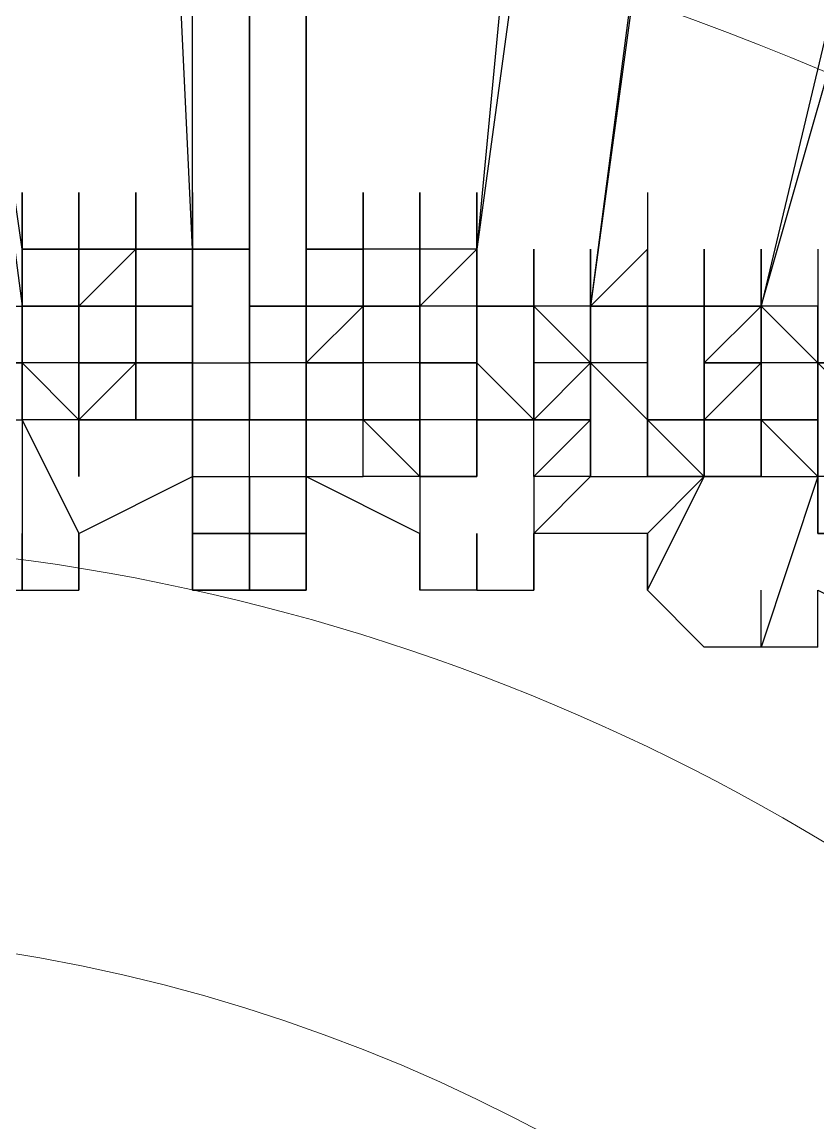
# Model space of a CAD drawing. Header units: inches. Extents: x 3324238 to 135265466, y -1036581 to 20094598.
# Drawn here: x 3353771.581 to 3353772.709, y -519267.01 to -519265.449 of the extents above; entities that cross this region are included whole.
import ezdxf

# ---------------------------------------------------------------- set-up
doc = ezdxf.new("R2010")
doc.units = ezdxf.units.IN
doc.header["$MEASUREMENT"] = 0
doc.layers.add('PDF_Geometry', color=7, linetype='Continuous')

msp = doc.modelspace()

# ---------------------------------------------------------------- linework, layer by layer
at = {"layer": 'PDF_Geometry', "lineweight": 25}
for points in [[(3353771.5003, -519263.8378), (3353771.4197, -519263.8378), (3353771.4197, -519263.7572), (3353771.4197, -519263.8378), (3353771.4197, -519263.7572), (3353771.4197, -519263.8378), (3353771.4197, -519263.7572), (3353771.4197, -519263.6766), (3353771.4197, -519263.7572), (3353771.4197, -519263.8378), (3353771.3391, -519263.8378), (3353771.3391, -519263.7572), (3353771.3391, -519263.8378), (3353771.3391, -519263.9183), (3353771.3391, -519263.9989), (3353771.3391, -519263.9183), (3353771.3391, -519263.9989), (3353771.5808, -519265.852), (3353771.5808, -519265.7715), (3353771.6614, -519265.7715), (3353771.6614, -519265.6909)], [(3353772.3865, -519264.0795), (3353772.2254, -519265.7715), (3353772.2254, -519265.852), (3353772.2254, -519265.7715), (3353772.2254, -519265.852), (3353772.2254, -519265.9326), (3353772.2254, -519265.852), (3353772.2254, -519265.9326), (3353772.1448, -519265.9326), (3353772.2254, -519265.9326), (3353772.1448, -519265.9326), (3353772.1448, -519265.852), (3353772.1448, -519265.9326), (3353772.1448, -519265.852), (3353772.0642, -519265.852), (3353772.1448, -519265.852), (3353772.1448, -519265.7715), (3353772.1448, -519265.852), (3353772.1448, -519265.7715), (3353772.1448, -519265.852), (3353772.1448, -519265.7715), (3353772.1448, -519265.6909), (3353772.1448, -519265.7715), (3353772.1448, -519265.6909), (3353772.1448, -519265.7715), (3353772.1448, -519265.852), (3353772.1448, -519265.7715), (3353772.1448, -519265.852), (3353772.1448, -519265.7715), (3353772.1448, -519265.852), (3353772.0642, -519265.852), (3353772.0642, -519265.7715), (3353772.0642, -519265.852), (3353772.0642, -519265.7715), (3353772.0642, -519265.852), (3353772.0642, -519265.7715), (3353772.0642, -519265.852), (3353772.0642, -519265.9326), (3353772.0642, -519266.0132), (3353772.0642, -519265.9326), (3353772.0642, -519265.852), (3353772.0642, -519265.7715), (3353772.0642, -519265.852), (3353772.0642, -519265.9326), (3353772.0642, -519266.0132), (3353772.0642, -519265.9326), (3353772.0642, -519266.0132), (3353772.0642, -519265.9326), (3353772.0642, -519266.0132), (3353772.0642, -519265.9326), (3353772.0642, -519266.0132), (3353772.0642, -519265.9326), (3353772.0642, -519265.852), (3353772.0642, -519265.7715), (3353772.0642, -519265.852), (3353772.0642, -519265.7715), (3353772.0642, -519265.852), (3353772.0642, -519265.9326), (3353772.0642, -519266.0132), (3353772.0642, -519265.9326), (3353772.0642, -519266.0132), (3353772.0642, -519265.9326), (3353772.0642, -519265.852), (3353772.0642, -519265.9326), (3353772.0642, -519265.852), (3353772.0642, -519265.7715), (3353772.0642, -519265.852), (3353772.0642, -519265.7715), (3353771.9837, -519265.7715), (3353772.0642, -519265.7715), (3353771.9837, -519265.7715), (3353771.9837, -519265.852), (3353771.9837, -519265.9326), (3353771.9837, -519266.0132), (3353772.0642, -519266.0132), (3353772.0642, -519265.9326), (3353772.0642, -519266.0132), (3353771.9837, -519266.0132), (3353771.9837, -519265.9326), (3353771.9837, -519266.0132), (3353771.9837, -519265.9326), (3353771.9837, -519266.0132), (3353771.9031, -519266.0132), (3353771.9031, -519265.9326), (3353771.9031, -519266.0132), (3353771.8225, -519266.0132), (3353771.8225, -519265.9326), (3353771.8225, -519265.852), (3353771.8225, -519265.7715), (3353771.8225, -519265.852), (3353771.8225, -519265.9326), (3353771.8225, -519265.852), (3353771.8225, -519265.7715), (3353771.8225, -519265.852), (3353771.8225, -519265.9326), (3353771.8225, -519266.0132), (3353771.742, -519266.0132), (3353771.742, -519265.9326), (3353771.6614, -519265.9326), (3353771.6614, -519266.0132), (3353771.742, -519265.9326), (3353771.742, -519266.0132), (3353771.742, -519265.9326), (3353771.742, -519266.0132), (3353771.742, -519265.9326), (3353771.742, -519265.852), (3353771.742, -519265.9326), (3353771.742, -519265.852), (3353771.742, -519265.9326), (3353771.742, -519265.852), (3353771.742, -519265.9326), (3353771.742, -519265.852), (3353771.742, -519265.9326), (3353771.742, -519265.852), (3353771.742, -519265.7715), (3353771.742, -519265.852), (3353771.742, -519265.7715), (3353771.8225, -519265.7715), (3353771.9031, -519265.7715), (3353771.9031, -519265.852), (3353771.9031, -519265.9326), (3353771.9031, -519265.852), (3353771.9031, -519265.7715), (3353771.8225, -519265.7715), (3353771.8225, -519265.852), (3353771.8225, -519265.9326), (3353771.8225, -519265.852), (3353771.8225, -519265.7715), (3353771.8225, -519265.852), (3353771.8225, -519265.9326), (3353771.8225, -519265.852), (3353771.8225, -519265.9326), (3353771.9031, -519265.9326), (3353771.9031, -519265.852), (3353771.9837, -519265.852), (3353771.9837, -519265.9326), (3353771.9837, -519266.0132), (3353771.9837, -519265.9326), (3353771.9837, -519266.0132), (3353771.9837, -519265.9326), (3353771.9031, -519265.9326), (3353771.9031, -519265.852), (3353771.9031, -519265.9326), (3353771.9031, -519266.0132), (3353771.9031, -519265.9326), (3353771.9031, -519265.852), (3353771.9031, -519265.7715), (3353771.9031, -519265.852), (3353771.9031, -519265.7715), (3353771.9031, -519265.852), (3353771.9031, -519265.7715), (3353771.9031, -519265.852), (3353771.9837, -519265.852), (3353772.0642, -519265.852), (3353771.9837, -519265.9326), (3353771.9837, -519266.0132), (3353771.9837, -519265.9326), (3353771.9837, -519266.0132), (3353771.9837, -519265.9326), (3353771.9837, -519265.852), (3353771.9837, -519265.7715), (3353771.9837, -519265.852), (3353771.9837, -519265.7715), (3353771.9837, -519265.852), (3353772.0642, -519265.852), (3353772.0642, -519265.9326), (3353772.0642, -519265.852), (3353772.0642, -519265.9326), (3353772.0642, -519266.0132), (3353772.0642, -519265.9326), (3353772.0642, -519266.0132), (3353772.1448, -519266.0132), (3353772.1448, -519265.9326), (3353772.2254, -519265.9326), (3353772.2254, -519265.852), (3353772.2254, -519265.9326), (3353772.2254, -519265.852), (3353772.2254, -519265.9326), (3353772.1448, -519265.9326), (3353772.1448, -519265.852), (3353772.1448, -519265.7715), (3353772.0642, -519265.7715), (3353772.0642, -519265.852), (3353771.9837, -519265.852), (3353771.9837, -519265.7715), (3353771.9837, -519265.852), (3353771.9837, -519265.7715), (3353771.9837, -519265.6909), (3353771.9837, -519265.7715), (3353771.9837, -519265.852), (3353771.9031, -519265.852), (3353771.9837, -519265.852), (3353771.9837, -519265.7715), (3353771.9837, -519263.9989)], [(3353771.8225, -519265.7715), (3353771.8225, -519263.9989)], [(3353771.8225, -519265.7715), (3353771.8225, -519263.9989)], [(3353771.8225, -519265.7715), (3353771.8225, -519263.9989)], [(3353771.8225, -519265.7715), (3353771.8225, -519264.0795), (3353771.8225, -519263.9989)], [(3353771.9031, -519263.9989), (3353771.9031, -519265.852), (3353771.9031, -519265.9326), (3353771.9031, -519266.0132), (3353771.9031, -519265.9326), (3353771.9031, -519266.0132), (3353771.9837, -519266.0132), (3353771.9837, -519265.9326), (3353771.9837, -519265.852), (3353771.9837, -519265.7715), (3353771.9837, -519265.852), (3353771.9031, -519265.852), (3353771.9031, -519265.9326), (3353771.9031, -519265.8521), (3353771.9031, -519265.7715)], [(3353771.9031, -519265.852), (3353771.9031, -519265.7715), (3353771.9031, -519263.9989)], [(3353771.9031, -519265.6909), (3353771.9031, -519265.7715), (3353771.9031, -519263.9989)], [(3353772.4671, -519263.9989), (3353772.2254, -519265.7715), (3353772.2254, -519265.852), (3353772.2254, -519265.9326), (3353772.2254, -519266.0132), (3353772.1448, -519266.0132), (3353772.0642, -519266.0132), (3353772.0642, -519265.9326), (3353772.0642, -519266.0132), (3353772.0642, -519265.9326), (3353771.9837, -519265.9326), (3353771.9837, -519266.0132), (3353771.9837, -519266.0938), (3353771.9837, -519266.0132), (3353771.9837, -519265.9326), (3353771.9837, -519265.852), (3353771.9837, -519265.7715), (3353771.9837, -519265.852), (3353771.9837, -519265.9326), (3353771.9837, -519265.852), (3353771.9837, -519265.9326)], [(3353771.9837, -519265.6909), (3353771.9837, -519265.7715), (3353771.9837, -519263.9989)], [(3353772.6282, -519263.9989), (3353772.3865, -519265.852), (3353772.3865, -519265.9326), (3353772.3865, -519265.852), (3353772.3865, -519265.7715), (3353772.3865, -519265.852), (3353772.3865, -519265.7715), (3353772.3865, -519265.852), (3353772.3865, -519265.9326), (3353772.3865, -519265.852), (3353772.3865, -519265.7715), (3353772.3865, -519265.852), (3353772.3865, -519265.9326), (3353772.3865, -519266.0132), (3353772.3865, -519265.9326)], [(3353771.5808, -519265.7715), (3353771.5808, -519265.852), (3353771.5808, -519265.7715), (3353771.5808, -519265.852), (3353771.5808, -519265.7715), (3353771.5808, -519265.852), (3353771.5808, -519265.7715), (3353771.5808, -519265.852), (3353771.5808, -519265.7715), (3353771.3391, -519264.0795)], [(3353771.742, -519265.852), (3353771.8225, -519265.852), (3353771.8225, -519265.7715), (3353771.742, -519264.0795)], [(3353772.6282, -519264.0795), (3353772.3865, -519265.852), (3353772.3865, -519265.7715), (3353772.3865, -519265.852), (3353772.4671, -519265.852), (3353772.4671, -519265.7715), (3353772.4671, -519265.852), (3353772.4671, -519265.9326), (3353772.3865, -519265.9326), (3353772.3865, -519266.0132), (3353772.306, -519266.0132), (3353772.306, -519265.9326), (3353772.306, -519265.852), (3353772.306, -519265.9326), (3353772.306, -519266.0132), (3353772.3865, -519266.0132), (3353772.3865, -519266.0938), (3353772.4671, -519266.0938), (3353772.4671, -519266.0132), (3353772.5477, -519266.0938), (3353772.4671, -519266.0938), (3353772.5477, -519266.0938), (3353772.5477, -519266.0132), (3353772.5477, -519266.0938), (3353772.4671, -519266.0938), (3353772.5477, -519266.0938), (3353772.5477, -519266.0132), (3353772.6282, -519265.9326), (3353772.6282, -519266.0132), (3353772.6282, -519266.0938), (3353772.7088, -519266.0938), (3353772.7088, -519266.0132), (3353772.7088, -519266.0938), (3353772.7088, -519266.0132), (3353772.7088, -519266.0938)], [(3353773.0311, -519264.16), (3353772.6282, -519265.852), (3353772.5477, -519265.852), (3353772.5477, -519265.9326), (3353772.5477, -519265.852), (3353772.5477, -519265.9326), (3353772.5477, -519265.852), (3353772.5477, -519265.9326), (3353772.5477, -519266.0132), (3353772.5477, -519265.9326), (3353772.5477, -519266.0132), (3353772.5477, -519265.9326), (3353772.5477, -519266.0132), (3353772.5477, -519266.0938), (3353772.5477, -519266.0132), (3353772.5477, -519266.0938), (3353772.4671, -519266.0938), (3353772.4671, -519266.0132), (3353772.4671, -519266.0938), (3353772.4671, -519266.0132), (3353772.4671, -519265.9326), (3353772.4671, -519266.0132), (3353772.4671, -519265.9326), (3353772.4671, -519266.0132), (3353772.4671, -519265.9326), (3353772.4671, -519265.852), (3353772.4671, -519265.9326), (3353772.4671, -519265.852), (3353772.4671, -519265.9326), (3353772.3865, -519265.9326), (3353772.3865, -519265.852), (3353772.3865, -519265.7715), (3353772.3865, -519265.852), (3353772.3865, -519265.7715), (3353772.3865, -519265.852), (3353772.306, -519265.852), (3353772.306, -519265.9326), (3353772.306, -519266.0132), (3353772.2254, -519266.0132), (3353772.2254, -519266.0938), (3353772.2254, -519266.0132), (3353772.2254, -519265.9326), (3353772.2254, -519265.852), (3353772.2254, -519265.9326), (3353772.2254, -519265.852), (3353772.2254, -519265.9326), (3353772.2254, -519265.852), (3353772.306, -519265.852), (3353772.306, -519265.7715), (3353772.306, -519265.852), (3353772.306, -519265.9326), (3353772.306, -519266.0132), (3353772.3865, -519266.0132), (3353772.3865, -519265.9326), (3353772.306, -519265.852), (3353772.306, -519265.7715), (3353772.306, -519265.852), (3353772.306, -519265.7715), (3353772.306, -519265.852)], [(3353772.4671, -519265.7715), (3353772.4671, -519265.852), (3353772.4671, -519265.7715), (3353772.4671, -519265.852), (3353772.4671, -519265.7715), (3353772.4671, -519265.852), (3353772.4671, -519265.7715), (3353772.4671, -519265.852), (3353772.4671, -519265.7715), (3353772.4671, -519265.852), (3353772.4671, -519265.7715), (3353772.4671, -519265.852), (3353772.5477, -519265.852), (3353772.6282, -519265.852), (3353773.1117, -519264.16)], [(3353771.5808, -519265.7715), (3353771.5808, -519265.6909)], [(3353771.6614, -519266.0938), (3353771.6614, -519266.0132), (3353771.742, -519266.0132), (3353771.742, -519265.9326), (3353771.742, -519265.8521), (3353771.742, -519265.9326), (3353771.742, -519266.0132), (3353771.6614, -519266.0132), (3353771.6614, -519265.9326), (3353771.5808, -519265.9326), (3353771.5808, -519266.0132), (3353771.5808, -519266.2549), (3353771.6614, -519266.2549), (3353771.6614, -519266.1743), (3353771.8225, -519266.0938), (3353771.9031, -519266.0938), (3353771.9031, -519266.1743), (3353771.9031, -519266.2549), (3353771.8225, -519266.2549), (3353771.8225, -519266.1743), (3353771.8225, -519266.0938), (3353771.8225, -519266.0132), (3353771.8225, -519265.9326), (3353771.8225, -519265.852), (3353771.8225, -519265.7715), (3353771.8225, -519265.6909), (3353771.8225, -519265.7715)], [(3353771.5808, -519265.7715), (3353771.5808, -519265.6909)], [(3353771.9837, -519266.0938), (3353771.9837, -519266.0132), (3353771.9031, -519266.0132), (3353771.8225, -519266.0132), (3353771.8225, -519265.9326), (3353771.8225, -519265.852), (3353771.742, -519265.852), (3353771.6614, -519265.852), (3353771.6614, -519265.7715), (3353771.6614, -519265.852), (3353771.6614, -519265.7715), (3353771.6614, -519265.852), (3353771.6614, -519265.7715), (3353771.6614, -519265.6909), (3353771.6614, -519265.7715), (3353771.6614, -519265.852), (3353771.6614, -519265.9326), (3353771.6614, -519266.0132), (3353771.742, -519266.0132), (3353771.6614, -519266.0132), (3353771.6614, -519266.0938), (3353771.6614, -519266.0132), (3353771.6614, -519265.9326), (3353771.742, -519265.9326), (3353771.742, -519265.852), (3353771.742, -519265.9326), (3353771.742, -519266.0132), (3353771.742, -519265.9326), (3353771.742, -519265.852), (3353771.742, -519265.9326), (3353771.742, -519266.0132), (3353771.742, -519265.9326), (3353771.742, -519266.0132), (3353771.742, -519265.9326), (3353771.6614, -519265.9326), (3353771.6614, -519265.852), (3353771.6614, -519265.9326), (3353771.6614, -519265.852), (3353771.6614, -519265.7715), (3353771.6614, -519265.852), (3353771.6614, -519265.7715), (3353771.6614, -519265.852), (3353771.6614, -519265.7715), (3353771.6614, -519265.852), (3353771.6614, -519265.9326), (3353771.6614, -519265.8521)], [(3353771.6614, -519265.7715), (3353771.6614, -519265.852), (3353771.6614, -519265.7715), (3353771.6614, -519265.6909), (3353771.6614, -519265.7715)], [(3353771.6614, -519265.7715), (3353771.6614, -519265.6909)], [(3353771.742, -519265.8521), (3353771.742, -519265.9326), (3353771.742, -519265.852), (3353771.742, -519265.7715), (3353771.742, -519265.6909), (3353771.742, -519265.7715), (3353771.742, -519265.6909), (3353771.742, -519265.7715), (3353771.742, -519265.852), (3353771.742, -519265.7715), (3353771.742, -519265.852), (3353771.742, -519265.7715), (3353771.742, -519265.852), (3353771.742, -519265.7715), (3353771.742, -519265.852), (3353771.742, -519265.7715), (3353771.742, -519265.852), (3353771.742, -519265.9326), (3353771.742, -519266.0132), (3353771.6614, -519266.0132), (3353771.6614, -519265.9326), (3353771.6614, -519266.0132), (3353771.742, -519266.0132), (3353771.6614, -519266.0132), (3353771.6614, -519265.9326)], [(3353771.742, -519265.7715), (3353771.6614, -519265.852), (3353771.6614, -519265.7715), (3353771.6614, -519265.852), (3353771.6614, -519265.7715), (3353771.6614, -519265.6909)], [(3353771.8225, -519265.7715), (3353771.8225, -519265.6909)], [(3353771.8225, -519265.6909), (3353771.8225, -519265.7715), (3353771.8225, -519265.852), (3353771.8225, -519265.9326), (3353771.8225, -519265.852), (3353771.8225, -519265.7715), (3353771.8225, -519265.852), (3353771.8225, -519265.9326), (3353771.8225, -519265.852), (3353771.8225, -519265.7715), (3353771.8225, -519265.6909), (3353771.8225, -519265.7715), (3353771.8225, -519265.6909), (3353771.8225, -519265.7715), (3353771.8225, -519265.6909), (3353771.8225, -519265.7715), (3353771.9031, -519265.7715)], [(3353771.8225, -519265.9326), (3353771.8225, -519265.852), (3353771.8225, -519265.7715), (3353771.8225, -519265.6909)], [(3353771.9031, -519265.852), (3353771.9031, -519265.7715), (3353771.9031, -519265.6909)], [(3353771.9031, -519265.7715), (3353771.9031, -519265.6909)], [(3353772.2254, -519265.6909), (3353772.2254, -519265.7715), (3353772.1448, -519265.7715), (3353772.1448, -519265.852), (3353772.1448, -519265.9326), (3353772.1448, -519265.852), (3353772.1448, -519265.7715), (3353772.1448, -519265.852), (3353772.1448, -519265.9326), (3353772.1448, -519265.852), (3353772.1448, -519265.7715), (3353772.1448, -519265.852), (3353772.0642, -519265.852), (3353772.0642, -519265.7715), (3353772.0642, -519265.852), (3353772.0642, -519265.7715), (3353772.0642, -519265.852), (3353772.0642, -519265.7715), (3353772.0642, -519265.852), (3353772.0642, -519265.7715), (3353772.0642, -519265.852), (3353772.0642, -519265.7715), (3353772.0642, -519265.6909), (3353772.0642, -519265.7715), (3353772.0642, -519265.6909), (3353772.0642, -519265.7715), (3353772.0642, -519265.852), (3353772.0642, -519265.7715), (3353772.0642, -519265.852), (3353772.1448, -519265.852), (3353772.0642, -519265.852), (3353771.9837, -519265.852), (3353771.9837, -519265.9326), (3353771.9837, -519265.852), (3353771.9837, -519265.7715), (3353771.9837, -519265.6909)], [(3353772.2254, -519265.852), (3353772.2254, -519265.7715), (3353772.2254, -519265.6909), (3353772.2254, -519265.7715), (3353772.2254, -519265.6909)], [(3353772.4671, -519265.6909), (3353772.4671, -519265.7715), (3353772.4671, -519265.852), (3353772.4671, -519265.9326), (3353772.4671, -519265.8521), (3353772.4671, -519265.9326), (3353772.4671, -519266.0132), (3353772.4671, -519265.9326), (3353772.4671, -519266.0132), (3353772.4671, -519265.9326), (3353772.3865, -519265.9326), (3353772.3865, -519265.852), (3353772.3865, -519265.9326), (3353772.4671, -519266.0132), (3353772.5477, -519266.0132), (3353772.5477, -519266.0938), (3353772.5477, -519266.0132), (3353772.5477, -519265.9326), (3353772.5477, -519266.0132), (3353772.5477, -519266.0938), (3353772.5477, -519266.0132), (3353772.5477, -519265.9326), (3353772.5477, -519266.0132), (3353772.5477, -519266.0938), (3353772.4671, -519266.1743), (3353772.3865, -519266.1743), (3353772.306, -519266.1743), (3353772.306, -519266.2549), (3353772.306, -519266.1743), (3353772.3865, -519266.0938), (3353772.3865, -519266.0132), (3353772.306, -519266.0938), (3353772.306, -519266.2549), (3353772.306, -519266.1743)], [(3353771.5003, -519265.852), (3353771.5003, -519265.9326), (3353771.5003, -519266.0132), (3353771.5003, -519265.9326), (3353771.5808, -519265.9326), (3353771.5808, -519266.0132), (3353771.5808, -519265.9326), (3353771.5808, -519266.0132), (3353771.5808, -519265.9326), (3353771.5808, -519265.852), (3353771.5808, -519265.7715), (3353771.6614, -519265.7715), (3353771.5808, -519265.7715), (3353771.5808, -519265.852), (3353771.6614, -519265.852), (3353771.6614, -519265.9326)], [(3353771.5003, -519265.7715), (3353771.5003, -519265.852), (3353771.5003, -519265.7715), (3353771.5003, -519265.852), (3353771.5003, -519265.9326), (3353771.5808, -519265.9326), (3353771.5808, -519265.852), (3353771.5808, -519265.9326), (3353771.5003, -519265.9326), (3353771.5003, -519266.0132), (3353771.5808, -519266.0132), (3353771.6614, -519266.1743)], [(3353771.5808, -519265.852), (3353771.5808, -519265.7715)], [(3353771.5808, -519265.8521), (3353771.5808, -519265.7715)], [(3353771.6614, -519265.852), (3353771.6614, -519265.7715)], [(3353771.6614, -519265.852), (3353771.6614, -519265.7715)], [(3353771.6614, -519265.7715), (3353771.742, -519265.7715)], [(3353771.6614, -519265.852), (3353771.6614, -519265.7715)], [(3353771.6614, -519265.852), (3353771.6614, -519265.7715)], [(3353771.6614, -519265.852), (3353771.6614, -519265.7715)], [(3353771.6614, -519265.852), (3353771.6614, -519265.7715)], [(3353771.6614, -519265.9326), (3353771.6614, -519265.8521), (3353771.6614, -519265.7715)], [(3353771.6614, -519265.852), (3353771.6614, -519265.7715)], [(3353771.6614, -519265.852), (3353771.6614, -519265.7715)], [(3353771.6614, -519265.852), (3353771.6614, -519265.7715)], [(3353771.6614, -519265.8521), (3353771.6614, -519265.7715)], [(3353771.6614, -519265.8521), (3353771.6614, -519265.7715)], [(3353771.6614, -519265.852), (3353771.6614, -519265.7715)], [(3353771.742, -519265.852), (3353771.742, -519265.7715)], [(3353771.9031, -519265.9326), (3353771.9031, -519266.0132), (3353771.8225, -519266.0132), (3353771.8225, -519265.9326), (3353771.8225, -519265.852), (3353771.742, -519265.852), (3353771.742, -519265.7715), (3353771.742, -519265.852), (3353771.742, -519265.9326), (3353771.742, -519266.0132), (3353771.742, -519265.9326), (3353771.742, -519266.0132), (3353771.8225, -519266.0132), (3353771.8225, -519265.9326), (3353771.8225, -519265.852), (3353771.8225, -519265.9326), (3353771.8225, -519266.0132), (3353771.8225, -519266.0938), (3353771.8225, -519266.0132), (3353771.8225, -519265.9326), (3353771.8225, -519266.0132), (3353771.8225, -519265.9326)], [(3353771.742, -519265.852), (3353771.742, -519265.7715)], [(3353771.742, -519265.852), (3353771.742, -519265.7715)], [(3353771.742, -519265.7715), (3353771.8225, -519265.7715), (3353771.742, -519265.7715)], [(3353771.742, -519265.852), (3353771.742, -519265.7715)], [(3353771.8225, -519265.852), (3353771.8225, -519265.7715)], [(3353771.8225, -519265.852), (3353771.8225, -519265.7715)], [(3353771.8225, -519265.852), (3353771.8225, -519265.7715)], [(3353771.9031, -519265.8521), (3353771.9031, -519265.7715)], [(3353771.9031, -519265.852), (3353771.9031, -519265.7715)], [(3353771.9031, -519265.8521), (3353771.9031, -519265.7715)], [(3353771.9031, -519265.8521), (3353771.9031, -519265.7715)], [(3353772.1448, -519266.0938), (3353772.2254, -519266.0938), (3353772.1448, -519266.0938), (3353772.1448, -519266.0132), (3353772.1448, -519265.9326), (3353772.1448, -519266.0132), (3353772.1448, -519265.9326), (3353772.1448, -519266.0132), (3353772.1448, -519266.0938), (3353772.1448, -519266.0132), (3353772.1448, -519265.9326), (3353772.1448, -519266.0132), (3353772.1448, -519265.9326), (3353772.1448, -519265.852), (3353772.0642, -519265.852), (3353771.9837, -519265.852), (3353771.9837, -519265.9326), (3353771.9837, -519266.0132), (3353771.9837, -519265.9326), (3353772.0642, -519265.9326), (3353772.0642, -519265.852), (3353772.0642, -519265.9326), (3353772.0642, -519266.0132), (3353772.0642, -519265.9326), (3353772.0642, -519265.8521), (3353772.0642, -519265.7715)], [(3353771.9837, -519265.852), (3353771.9837, -519265.7715)], [(3353771.9837, -519266.0132), (3353771.9837, -519265.9326), (3353771.9837, -519265.8521), (3353771.9837, -519265.7715)], [(3353771.9837, -519265.9326), (3353771.9837, -519265.8521), (3353771.9837, -519265.7715)], [(3353771.9837, -519265.852), (3353771.9837, -519265.7715)], [(3353771.9837, -519265.852), (3353771.9837, -519265.7715)], [(3353771.9837, -519265.852), (3353771.9837, -519265.7715)], [(3353771.9837, -519265.852), (3353771.9837, -519265.7715)], [(3353771.9837, -519265.852), (3353771.9837, -519265.7715)], [(3353771.9837, -519265.852), (3353771.9837, -519265.7715)], [(3353772.0642, -519265.852), (3353772.0642, -519265.7715)], [(3353772.0642, -519265.852), (3353772.0642, -519265.7715)], [(3353772.0642, -519265.852), (3353772.0642, -519265.7715)], [(3353772.1448, -519265.852), (3353772.1448, -519265.7715), (3353772.0643, -519265.7715)], [(3353772.3865, -519266.0938), (3353772.3865, -519266.0132), (3353772.3865, -519265.9326), (3353772.3865, -519266.0132), (3353772.3865, -519265.9326), (3353772.3865, -519266.0132), (3353772.3865, -519265.9326), (3353772.3865, -519266.0132), (3353772.3865, -519266.0938), (3353772.306, -519266.0938), (3353772.306, -519266.0132), (3353772.306, -519265.9326), (3353772.306, -519265.852), (3353772.306, -519265.7715), (3353772.306, -519265.852), (3353772.306, -519265.9326), (3353772.306, -519266.0132), (3353772.306, -519265.9326), (3353772.306, -519266.0132), (3353772.306, -519265.9326), (3353772.306, -519265.852), (3353772.2254, -519265.852), (3353772.1448, -519265.852), (3353772.1448, -519265.7715), (3353772.1448, -519265.852), (3353772.1448, -519265.7715), (3353772.1448, -519265.852), (3353772.1448, -519265.9326), (3353772.1448, -519266.0132), (3353772.1448, -519266.0938), (3353772.1448, -519266.2549), (3353772.1448, -519266.1743), (3353772.1448, -519266.2549), (3353772.1448, -519266.1743), (3353772.1448, -519266.2549)], [(3353772.2254, -519265.7715), (3353772.1448, -519265.852)], [(3353772.1448, -519265.852), (3353772.1448, -519265.7715)], [(3353772.1448, -519265.8521), (3353772.1448, -519265.7715)], [(3353772.1448, -519265.852), (3353772.1448, -519265.7715)], [(3353772.2254, -519265.7715), (3353772.2254, -519265.8521)], [(3353772.2254, -519265.9326), (3353772.2254, -519266.0132), (3353772.306, -519266.0132), (3353772.3865, -519265.9326), (3353772.306, -519265.9326), (3353772.306, -519266.0132), (3353772.306, -519265.9326), (3353772.306, -519266.0132), (3353772.306, -519265.9326), (3353772.306, -519265.852), (3353772.306, -519265.7715)], [(3353772.3865, -519265.852), (3353772.3865, -519265.7715)], [(3353772.3865, -519265.8521), (3353772.3865, -519265.7715)], [(3353772.3865, -519265.852), (3353772.3865, -519265.7715)], [(3353772.7894, -519266.0938), (3353772.7088, -519266.0938), (3353772.7088, -519266.0132), (3353772.7088, -519265.9326), (3353772.6282, -519265.852), (3353772.6282, -519265.7715), (3353772.6282, -519265.852), (3353772.5477, -519265.852), (3353772.5477, -519265.7715), (3353772.5477, -519265.852), (3353772.5477, -519265.9326), (3353772.5477, -519265.852), (3353772.5477, -519265.9326), (3353772.5477, -519265.852), (3353772.4671, -519265.852), (3353772.4671, -519265.7715), (3353772.4671, -519265.852), (3353772.4671, -519265.7715), (3353772.4671, -519265.852), (3353772.5477, -519265.852), (3353772.4671, -519265.852), (3353772.4671, -519265.7715), (3353772.4671, -519265.852), (3353772.4671, -519265.7715), (3353772.4671, -519265.852), (3353772.4671, -519265.7715), (3353772.4671, -519265.852)], [(3353772.4671, -519265.852), (3353772.4671, -519265.7715), (3353772.4671, -519265.852)], [(3353772.4671, -519265.8521), (3353772.4671, -519265.7715)], [(3353772.4671, -519265.8521), (3353772.4671, -519265.7715)], [(3353772.4671, -519265.9326), (3353772.4671, -519266.0132), (3353772.4671, -519265.9326), (3353772.4671, -519266.0132), (3353772.4671, -519266.0938), (3353772.4671, -519266.0132), (3353772.4671, -519265.9326), (3353772.4671, -519265.852), (3353772.4671, -519265.7715), (3353772.4671, -519265.852), (3353772.4671, -519265.9326), (3353772.4671, -519265.852), (3353772.4671, -519265.9326), (3353772.4671, -519265.852), (3353772.4671, -519265.7715), (3353772.4671, -519265.852), (3353772.4671, -519265.7715)], [(3353772.4671, -519265.852), (3353772.4671, -519265.7715)], [(3353772.4671, -519265.852), (3353772.4671, -519265.7715)], [(3353772.5477, -519265.7715), (3353772.5477, -519265.852), (3353772.5477, -519265.9326), (3353772.5477, -519265.852), (3353772.6282, -519265.852), (3353772.5477, -519265.852), (3353772.5477, -519265.9326), (3353772.5477, -519266.0132), (3353772.5477, -519265.9326), (3353772.5477, -519265.852), (3353772.5477, -519265.9326), (3353772.5477, -519266.0132), (3353772.6282, -519266.0132), (3353772.6282, -519265.9326), (3353772.6282, -519266.0132), (3353772.6282, -519265.9326), (3353772.6282, -519266.0132), (3353772.6282, -519265.9326), (3353772.6282, -519266.0132), (3353772.6282, -519265.9326), (3353772.6282, -519266.0132), (3353772.6282, -519265.9326), (3353772.6282, -519265.8521)], [(3353772.6282, -519265.852), (3353772.6282, -519265.7715)], [(3353772.7088, -519265.7715), (3353772.7088, -519265.852), (3353772.7088, -519265.9326), (3353772.7088, -519265.852), (3353772.7088, -519265.9326), (3353772.7088, -519266.0132), (3353772.6282, -519266.0132), (3353772.6282, -519265.9326)], [(3353772.6282, -519265.852), (3353772.6282, -519265.7715)], [(3353772.6282, -519265.852), (3353772.6282, -519265.7715)], [(3353772.6282, -519265.852), (3353772.6282, -519265.7715)], [(3353772.6282, -519265.852), (3353772.6282, -519265.7715)], [(3353772.6282, -519265.852), (3353772.6282, -519265.7715)], [(3353772.6282, -519265.852), (3353772.6282, -519265.7715)], [(3353772.6282, -519265.852), (3353772.6282, -519265.7715)], [(3353772.6282, -519265.852), (3353772.6282, -519265.7715)], [(3353772.6282, -519265.852), (3353772.6282, -519265.7715)], [(3353772.6282, -519265.852), (3353772.6282, -519265.7715)], [(3353772.6283, -519265.9326), (3353772.6283, -519265.8521), (3353772.6283, -519265.7715)], [(3353772.6283, -519265.8521), (3353772.6283, -519265.7715)], [(3353771.5003, -519265.852), (3353771.5808, -519265.852)], [(3353771.5003, -519265.852), (3353771.5808, -519265.852)], [(3353771.5808, -519265.9326), (3353771.5808, -519265.852)], [(3353771.6614, -519265.852), (3353771.5808, -519265.852)], [(3353771.5808, -519265.9326), (3353771.5808, -519265.8521)], [(3353771.6614, -519265.852), (3353771.742, -519265.852)], [(3353771.6614, -519265.9326), (3353771.6614, -519265.852)], [(3353771.6614, -519265.9326), (3353771.6614, -519265.852)], [(3353771.6614, -519265.852), (3353771.742, -519265.852), (3353771.6614, -519265.852)], [(3353771.6614, -519265.852), (3353771.6614, -519265.9326), (3353771.6614, -519265.852)], [(3353771.742, -519265.852), (3353771.6614, -519265.852)], [(3353771.6614, -519265.852), (3353771.742, -519265.852)], [(3353771.6614, -519266.0132), (3353771.6614, -519265.9326), (3353771.6614, -519265.8521)], [(3353771.7419, -519265.9326), (3353771.7419, -519265.852)], [(3353771.9837, -519266.1743), (3353771.9837, -519266.2549), (3353771.9837, -519266.1743), (3353771.9837, -519266.0938), (3353771.9837, -519266.1743), (3353771.9837, -519266.2549), (3353771.9837, -519266.1743), (3353771.9837, -519266.0938), (3353771.9837, -519266.1743), (3353771.9837, -519266.2549), (3353771.9837, -519266.1743), (3353771.9837, -519266.2549), (3353771.9031, -519266.2549), (3353771.9837, -519266.2549), (3353771.9837, -519266.1743), (3353771.9031, -519266.1743), (3353771.9031, -519266.2549), (3353771.9031, -519266.1743), (3353771.9031, -519266.2549), (3353771.9031, -519266.1743), (3353771.9031, -519266.2549), (3353771.8225, -519266.2549), (3353771.8225, -519266.1743), (3353771.8225, -519266.0938), (3353771.8225, -519266.0132), (3353771.8225, -519265.9326), (3353771.742, -519265.9326), (3353771.8225, -519265.9326), (3353771.8225, -519266.0132), (3353771.8225, -519265.9326), (3353771.8225, -519266.0132), (3353771.9031, -519266.0132), (3353771.9031, -519265.9326), (3353771.9031, -519265.852)], [(3353771.742, -519265.9326), (3353771.742, -519265.852)], [(3353771.742, -519265.852), (3353771.8225, -519265.852), (3353771.742, -519265.852)], [(3353771.742, -519265.9326), (3353771.742, -519265.852)], [(3353771.8225, -519265.9326), (3353771.8225, -519265.8521)], [(3353771.9837, -519265.852), (3353771.9031, -519265.852)], [(3353772.0642, -519265.9326), (3353771.9837, -519265.9326), (3353771.9837, -519265.852)], [(3353772.0642, -519265.9326), (3353772.0642, -519265.852)], [(3353772.0642, -519265.9326), (3353772.0642, -519265.852)], [(3353772.0642, -519265.9326), (3353772.0642, -519265.8521)], [(3353772.2254, -519265.9326), (3353772.2254, -519265.8521)], [(3353772.306, -519265.9326), (3353772.306, -519265.852)], [(3353772.306, -519265.9326), (3353772.306, -519265.8521)], [(3353772.3865, -519265.852), (3353772.4671, -519265.852), (3353772.3865, -519265.852)], [(3353772.3865, -519266.0132), (3353772.3865, -519265.9326), (3353772.3865, -519265.8521)], [(3353772.3865, -519265.9326), (3353772.3865, -519265.852)], [(3353772.3865, -519265.9326), (3353772.3865, -519265.8521)], [(3353772.7088, -519266.3355), (3353772.6282, -519266.3355), (3353772.5477, -519266.3355), (3353772.4671, -519266.2549), (3353772.5477, -519266.0938), (3353772.6282, -519266.0938), (3353772.6282, -519266.0132), (3353772.7088, -519266.0132), (3353772.6282, -519266.0132), (3353772.6282, -519266.0938), (3353772.7088, -519266.0938), (3353772.7088, -519266.1743), (3353772.7088, -519266.0938), (3353772.7088, -519266.0132), (3353772.7088, -519265.9326), (3353772.7088, -519265.852), (3353772.7088, -519265.9326), (3353772.7088, -519266.0132), (3353772.7088, -519266.0938), (3353772.7088, -519266.0132), (3353772.7088, -519266.0938), (3353772.7088, -519266.0132)], [(3353772.4671, -519266.0132), (3353772.4671, -519265.9326), (3353772.4671, -519265.8521)], [(3353772.4671, -519265.852), (3353772.4671, -519265.9326), (3353772.4671, -519265.852)], [(3353772.5477, -519265.9326), (3353772.5477, -519265.852), (3353772.5477, -519265.9326), (3353772.5477, -519266.0132), (3353772.5477, -519265.9326), (3353772.5477, -519266.0132), (3353772.5477, -519266.0938), (3353772.5477, -519266.0132), (3353772.5477, -519266.0938), (3353772.5477, -519266.0132), (3353772.5477, -519266.0938), (3353772.5477, -519266.0132), (3353772.5477, -519265.9326), (3353772.5477, -519266.0132), (3353772.5477, -519265.9326), (3353772.5477, -519266.0132), (3353772.5477, -519265.9326), (3353772.5477, -519266.0132), (3353772.4671, -519266.0132), (3353772.4671, -519266.0938), (3353772.4671, -519266.0132), (3353772.4671, -519265.9326), (3353772.4671, -519266.0132), (3353772.4671, -519265.9326), (3353772.4671, -519265.852), (3353772.5477, -519265.852), (3353772.4671, -519265.852), (3353772.5477, -519265.852), (3353772.5477, -519265.9326), (3353772.5477, -519265.852), (3353772.5477, -519265.9326), (3353772.5477, -519265.852)], [(3353772.6282, -519265.852), (3353772.5477, -519265.9326)], [(3353772.5477, -519265.9326), (3353772.5477, -519265.8521)], [(3353772.5477, -519265.9326), (3353772.5477, -519265.8521)], [(3353772.5477, -519265.8521), (3353772.6283, -519265.8521)], [(3353772.7894, -519265.9326), (3353772.7088, -519265.9326), (3353772.7088, -519265.852), (3353772.6282, -519265.852), (3353772.6282, -519265.9326), (3353772.6282, -519266.0132), (3353772.7088, -519266.0938), (3353772.7088, -519266.0132), (3353772.7088, -519266.0938), (3353772.7088, -519266.0132), (3353772.7088, -519266.0938), (3353772.7088, -519266.0132), (3353772.7088, -519266.0938), (3353772.7088, -519266.1743), (3353772.7894, -519266.1743), (3353772.7088, -519266.1743), (3353772.7088, -519266.0938), (3353772.7088, -519266.0132), (3353772.7088, -519265.9326), (3353772.7088, -519265.852), (3353772.7088, -519265.9326), (3353772.7894, -519265.9326)], [(3353772.7088, -519265.852), (3353772.7088, -519265.9326), (3353772.7088, -519266.0132), (3353772.7088, -519266.0938), (3353772.7088, -519266.1743), (3353772.7088, -519266.0938), (3353772.7088, -519266.0132), (3353772.7088, -519266.0938), (3353772.7088, -519266.0132), (3353772.7088, -519266.0938), (3353772.6282, -519266.3355), (3353772.6282, -519266.2549)], [(3353772.7088, -519265.9326), (3353772.7088, -519265.852)], [(3353771.6614, -519266.0132), (3353771.5808, -519265.9326)], [(3353771.5808, -519266.0132), (3353771.5808, -519265.9326)], [(3353771.6614, -519266.0132), (3353771.6614, -519265.9326), (3353771.6614, -519266.0132)], [(3353771.6614, -519265.9326), (3353771.6614, -519266.0132)], [(3353771.6614, -519266.0132), (3353771.6614, -519265.9326)], [(3353771.6614, -519266.0132), (3353771.6614, -519265.9326)], [(3353771.6614, -519266.0132), (3353771.6614, -519265.9326)], [(3353771.6614, -519266.0132), (3353771.6614, -519265.9326)], [(3353771.6614, -519266.0132), (3353771.6614, -519265.9326)], [(3353771.742, -519265.9326), (3353771.742, -519266.0132), (3353771.742, -519265.9326)], [(3353771.742, -519266.0132), (3353771.742, -519265.9326)], [(3353771.742, -519266.0132), (3353771.742, -519265.9326)], [(3353771.742, -519265.9326), (3353771.8225, -519265.9326), (3353771.742, -519265.9326)], [(3353771.742, -519266.0132), (3353771.742, -519265.9326)], [(3353771.742, -519266.0132), (3353771.742, -519265.9326)], [(3353771.742, -519266.0132), (3353771.742, -519265.9326)], [(3353771.742, -519265.9326), (3353771.742, -519266.0132)], [(3353771.742, -519266.0132), (3353771.742, -519265.9326)], [(3353771.8225, -519266.0132), (3353771.8225, -519265.9326)], [(3353771.8225, -519266.0132), (3353771.8225, -519265.9326)], [(3353771.9031, -519265.9326), (3353771.9031, -519266.0132)], [(3353771.9837, -519266.0132), (3353771.9837, -519266.0938), (3353771.9837, -519266.0132), (3353772.0642, -519266.0132), (3353772.0642, -519265.9326), (3353772.0642, -519266.0132), (3353772.0642, -519265.9326), (3353772.0642, -519266.0132), (3353772.1448, -519266.0132), (3353772.1448, -519265.9326), (3353772.1448, -519266.0132), (3353772.1448, -519265.9326), (3353772.1448, -519266.0132), (3353772.1448, -519266.0938), (3353772.0642, -519266.0938), (3353772.0642, -519266.0132), (3353772.1448, -519266.0938), (3353772.1448, -519266.0132), (3353772.1448, -519265.9326)], [(3353771.9837, -519266.0938), (3353771.9837, -519266.0132), (3353771.9837, -519265.9326)], [(3353771.9837, -519265.9326), (3353771.9837, -519266.0132), (3353771.9837, -519265.9326), (3353771.9837, -519266.0132), (3353771.9837, -519266.0938), (3353771.9837, -519266.0132), (3353771.9837, -519266.0938), (3353772.0642, -519266.0938)], [(3353771.9837, -519266.0132), (3353771.9837, -519265.9326)], [(3353771.9837, -519266.0132), (3353771.9837, -519265.9326), (3353771.9837, -519266.0132)], [(3353771.9837, -519266.0132), (3353771.9837, -519265.9326)], [(3353771.9837, -519265.9326), (3353771.9837, -519266.0132)], [(3353771.9837, -519266.0132), (3353771.9837, -519265.9326)], [(3353771.9837, -519266.0132), (3353771.9837, -519265.9326)], [(3353772.0642, -519266.0132), (3353772.0642, -519265.9326)], [(3353772.0642, -519265.9326), (3353772.0642, -519266.0132)], [(3353772.0642, -519266.0132), (3353772.0642, -519265.9326)], [(3353772.0642, -519266.0132), (3353772.0642, -519265.9326)], [(3353772.0642, -519266.0132), (3353772.0642, -519265.9326)], [(3353772.1448, -519266.0132), (3353772.1448, -519265.9326)], [(3353772.1448, -519266.0132), (3353772.1448, -519265.9326)], [(3353772.1448, -519266.0132), (3353772.1448, -519265.9326)], [(3353772.1448, -519265.9326), (3353772.1448, -519266.0132)], [(3353772.1448, -519266.0132), (3353772.1448, -519265.9326)], [(3353772.1448, -519266.0132), (3353772.1448, -519265.9326)], [(3353772.306, -519266.0132), (3353772.2254, -519265.9326)], [(3353772.2254, -519266.0132), (3353772.306, -519266.0132), (3353772.306, -519265.9326)], [(3353772.4671, -519266.0938), (3353772.4671, -519266.0132), (3353772.4671, -519265.9326)], [(3353772.4671, -519266.0938), (3353772.4671, -519266.0132), (3353772.4671, -519265.9326)], [(3353772.4671, -519266.0132), (3353772.4671, -519265.9326)], [(3353772.4671, -519266.0132), (3353772.4671, -519265.9326)], [(3353772.5477, -519266.0132), (3353772.5477, -519265.9326)], [(3353772.6282, -519265.9326), (3353772.5477, -519265.9326), (3353772.6282, -519265.9326)], [(3353772.5477, -519266.0132), (3353772.5477, -519265.9326)], [(3353772.5477, -519266.0132), (3353772.5477, -519265.9326)], [(3353772.5477, -519266.0132), (3353772.5477, -519265.9326)], [(3353772.5477, -519266.0132), (3353772.5477, -519265.9326)], [(3353772.5477, -519266.0132), (3353772.5477, -519265.9326)], [(3353772.5477, -519266.0132), (3353772.5477, -519265.9326)], [(3353772.7894, -519265.9326), (3353772.7088, -519265.9326), (3353772.6282, -519265.9326), (3353772.6282, -519266.0132), (3353772.6282, -519265.9326), (3353772.6282, -519266.0132), (3353772.6282, -519266.0938), (3353772.6282, -519266.0132), (3353772.6282, -519266.0938), (3353772.7088, -519266.0938), (3353772.7088, -519266.0132), (3353772.7088, -519265.9326), (3353772.7894, -519266.0132)], [(3353772.6282, -519266.0132), (3353772.6282, -519265.9326)], [(3353772.6282, -519266.0132), (3353772.6282, -519265.9326)], [(3353772.6282, -519266.0132), (3353772.6282, -519265.9326)], [(3353772.6282, -519266.0132), (3353772.6282, -519265.9326)], [(3353772.6282, -519266.0132), (3353772.6282, -519265.9326)], [(3353772.6282, -519266.0132), (3353772.6282, -519265.9326)], [(3353772.6282, -519266.0132), (3353772.6282, -519265.9326)], [(3353772.7894, -519266.0132), (3353772.7088, -519265.9326), (3353772.7088, -519266.0132)], [(3353772.8699, -519266.0132), (3353772.8699, -519265.9326), (3353772.8699, -519266.0132), (3353772.8699, -519265.9326), (3353772.8699, -519266.0132), (3353772.8699, -519265.9326), (3353772.8699, -519266.0132), (3353772.8699, -519265.9326), (3353772.8699, -519266.0132), (3353772.9505, -519266.0132), (3353772.9505, -519265.9326), (3353772.9505, -519266.0132), (3353772.9505, -519265.9326), (3353772.8699, -519265.9326), (3353772.8699, -519266.0132), (3353772.8699, -519265.9326), (3353772.8699, -519266.0132), (3353772.7894, -519266.0132), (3353772.7894, -519266.0938), (3353772.7894, -519266.1743), (3353772.7088, -519266.1743), (3353772.7088, -519266.0938), (3353772.7088, -519266.0132)], [(3353771.6614, -519266.0132), (3353771.5808, -519266.0132)], [(3353771.6614, -519266.0132), (3353771.6614, -519266.0938), (3353771.6614, -519266.0132)], [(3353771.6614, -519266.0132), (3353771.742, -519266.0132)], [(3353771.8225, -519266.0938), (3353771.8225, -519266.0132)], [(3353771.8225, -519266.0938), (3353771.8225, -519266.0132)], [(3353771.9031, -519266.0938), (3353771.9031, -519266.0132)], [(3353771.9031, -519266.0938), (3353771.9031, -519266.0132)], [(3353771.9031, -519266.0938), (3353771.9031, -519266.0132)], [(3353771.9837, -519266.0132), (3353771.9837, -519266.0938)], [(3353771.9837, -519266.0132), (3353771.9837, -519266.0938)], [(3353771.9837, -519266.0132), (3353771.9837, -519266.0938)], [(3353771.9837, -519266.0938), (3353771.9837, -519266.0132)], [(3353772.0643, -519266.0938), (3353772.0643, -519266.0132)], [(3353772.1448, -519266.0132), (3353772.1448, -519266.0938), (3353772.1448, -519266.0132)], [(3353772.1448, -519266.0132), (3353772.1448, -519266.0938)], [(3353772.3865, -519266.0132), (3353772.306, -519266.0132)], [(3353772.3865, -519266.0938), (3353772.3865, -519266.0132)], [(3353772.3865, -519266.0938), (3353772.3865, -519266.0132)], [(3353772.4671, -519266.0132), (3353772.4671, -519266.0938), (3353772.4671, -519266.0132)], [(3353772.4671, -519266.0938), (3353772.4671, -519266.0132)], [(3353772.5477, -519266.0132), (3353772.4671, -519266.0132)], [(3353772.4671, -519266.0132), (3353772.5477, -519266.0132)], [(3353772.4671, -519266.0938), (3353772.4671, -519266.0132)], [(3353772.5477, -519266.0938), (3353772.5477, -519266.0132)], [(3353772.5477, -519266.0938), (3353772.5477, -519266.0132)], [(3353772.5477, -519266.0938), (3353772.5477, -519266.0132)], [(3353772.5477, -519266.0132), (3353772.6282, -519266.0132), (3353772.5477, -519266.0132)], [(3353772.6282, -519266.0938), (3353772.6282, -519266.0132)], [(3353772.7088, -519266.0938), (3353772.7088, -519266.0132), (3353772.7088, -519266.0938)], [(3353771.8225, -519266.0938), (3353771.8225, -519266.1743), (3353771.8225, -519266.0938)], [(3353771.8225, -519266.1743), (3353771.8225, -519266.2549), (3353771.9031, -519266.2549), (3353771.9031, -519266.1743), (3353771.9031, -519266.0938), (3353771.9837, -519266.0938), (3353772.1448, -519266.1743)], [(3353771.9837, -519266.1743), (3353771.9837, -519266.0938)], [(3353771.9837, -519266.0938), (3353771.9837, -519266.1743), (3353771.9837, -519266.0938)], [(3353772.1448, -519266.0938), (3353772.1448, -519266.1743)], [(3353772.5477, -519266.0938), (3353772.6282, -519266.0938), (3353772.5477, -519266.0938)], [(3353771.5002, -519266.1743), (3353771.5002, -519266.2549), (3353771.5002, -519266.1743), (3353771.5002, -519266.2549), (3353771.5808, -519266.2549)], [(3353771.5808, -519266.2549), (3353771.5808, -519266.1743)], [(3353771.8225, -519266.1743), (3353771.8225, -519266.2549)], [(3353771.8225, -519266.1743), (3353771.8225, -519266.2549)], [(3353771.8225, -519266.2549), (3353771.8225, -519266.1743)], [(3353771.8225, -519266.2549), (3353771.8225, -519266.1743)], [(3353771.9031, -519266.1743), (3353771.9837, -519266.1743), (3353771.9031, -519266.1743)], [(3353772.1448, -519266.2549), (3353772.1448, -519266.1743)], [(3353772.1448, -519266.1743), (3353772.1448, -519266.2549)], [(3353772.2254, -519266.1743), (3353772.2254, -519266.2549), (3353772.2254, -519266.1743), (3353772.2254, -519266.2549), (3353772.306, -519266.2549)], [(3353772.3059, -519266.2549), (3353772.3059, -519266.1743)], [(3353772.4671, -519266.1743), (3353772.4671, -519266.2549)], [(3353772.2254, -519266.2549), (3353772.1448, -519266.2549)], [(3353772.7088, -519266.2549), (3353772.8699, -519266.3355)], [(3353772.7088, -519266.3355), (3353772.7088, -519266.2549)]]:
    msp.add_lwpolyline(points, dxfattribs=at)
for points in [[(3353771.9837, -519263.8378), (3353771.9837, -519263.9183), (3353771.9837, -519263.9989), (3353771.9837, -519263.9183), (3353771.9837, -519263.9989), (3353771.9837, -519263.9183), (3353771.9837, -519263.9989), (3353771.9837, -519263.9183), (3353771.9837, -519263.9989), (3353771.9837, -519265.7715), (3353771.9837, -519263.9989), (3353771.9837, -519263.9183), (3353771.9837, -519263.9989), (3353771.9031, -519263.9989), (3353771.8225, -519263.9989), (3353771.8225, -519263.9183), (3353771.8225, -519263.8378), (3353771.9031, -519263.8378), (3353771.9031, -519263.7572), (3353771.9837, -519263.7572)], [(3353771.5808, -519265.6909), (3353771.5808, -519265.7715), (3353771.5808, -519265.852), (3353771.5808, -519265.7715), (3353771.5808, -519265.852), (3353771.5808, -519265.9326), (3353771.5808, -519265.852), (3353771.5808, -519265.9326), (3353771.5808, -519266.0132), (3353771.5808, -519265.9326), (3353771.5808, -519265.852), (3353771.5808, -519265.7715)], [(3353771.742, -519265.6909), (3353771.742, -519265.7715), (3353771.742, -519265.852), (3353771.742, -519265.7715)], [(3353771.742, -519265.6909), (3353771.742, -519265.7715), (3353771.742, -519265.852), (3353771.742, -519265.7715), (3353771.742, -519265.6909), (3353771.742, -519265.7715), (3353771.742, -519265.6909), (3353771.742, -519265.7715), (3353771.742, -519265.6909), (3353771.742, -519265.7715), (3353771.742, -519265.852), (3353771.742, -519265.9326), (3353771.742, -519265.852), (3353771.742, -519265.9326), (3353771.742, -519266.0132), (3353771.8225, -519266.0132), (3353771.8225, -519265.9326), (3353771.8225, -519265.852), (3353771.742, -519265.852), (3353771.742, -519265.9326), (3353771.742, -519265.852), (3353771.742, -519265.7715)], [(3353771.8225, -519265.6909), (3353771.8225, -519265.7715)], [(3353771.6614, -519265.7715), (3353771.742, -519265.7715), (3353771.6614, -519265.7715), (3353771.6614, -519265.852)], [(3353771.6614, -519265.7715), (3353771.6614, -519265.852)], [(3353771.8225, -519265.7715), (3353771.8225, -519265.852)], [(3353771.8225, -519265.7715), (3353771.8225, -519265.8521), (3353771.8225, -519265.9326), (3353771.8225, -519265.8521)], [(3353771.8225, -519265.7715), (3353771.8225, -519265.852)], [(3353771.9031, -519265.7715), (3353771.9031, -519265.852)], [(3353771.9837, -519265.7715), (3353771.9837, -519265.852)], [(3353772.0642, -519265.7715), (3353772.0642, -519265.852), (3353772.1448, -519265.852), (3353772.0642, -519265.852), (3353772.1448, -519265.852), (3353772.1448, -519265.9326), (3353772.1448, -519266.0132), (3353772.1448, -519266.0938), (3353772.1448, -519266.0132), (3353772.1448, -519265.9326), (3353772.0642, -519265.9326), (3353772.0642, -519266.0132), (3353772.0642, -519265.9326), (3353772.0642, -519265.852)], [(3353772.1448, -519265.7715), (3353772.1448, -519265.852)], [(3353772.2254, -519265.7715), (3353772.2254, -519265.852), (3353772.2254, -519265.9326), (3353772.2254, -519265.852)], [(3353772.3865, -519265.9326), (3353772.3865, -519266.0132), (3353772.3865, -519266.0938), (3353772.3865, -519266.0132), (3353772.3865, -519265.9326), (3353772.3865, -519266.0132), (3353772.3865, -519265.9326), (3353772.3865, -519265.852), (3353772.3865, -519265.9326), (3353772.3865, -519265.852), (3353772.3865, -519265.7715), (3353772.3865, -519265.852), (3353772.3865, -519265.9326), (3353772.3865, -519265.852), (3353772.3865, -519265.9326), (3353772.3865, -519265.852), (3353772.4671, -519265.7715), (3353772.4671, -519265.852), (3353772.4671, -519265.7715), (3353772.4671, -519265.852), (3353772.4671, -519265.9326)], [(3353772.5477, -519265.7715), (3353772.5477, -519265.852)], [(3353772.5477, -519265.7715), (3353772.5477, -519265.852)], [(3353772.6282, -519265.7715), (3353772.6282, -519265.852)], [(3353772.6282, -519265.7715), (3353772.6282, -519265.852)], [(3353771.5808, -519265.852), (3353771.5808, -519265.9326)], [(3353771.9031, -519265.852), (3353771.9031, -519265.9326)], [(3353772.0642, -519265.852), (3353772.0642, -519265.9326)], [(3353772.5477, -519265.8521), (3353772.5477, -519265.9326)], [(3353771.5808, -519265.9326), (3353771.5808, -519266.0132)], [(3353771.6614, -519265.9326), (3353771.6614, -519266.0132)], [(3353771.742, -519265.9326), (3353771.742, -519266.0132)], [(3353771.742, -519265.9326), (3353771.742, -519266.0132)], [(3353771.8225, -519265.9326), (3353771.8225, -519266.0132)], [(3353771.9031, -519265.9326), (3353771.9031, -519266.0132)], [(3353772.1448, -519265.9326), (3353772.1448, -519266.0132)], [(3353772.3865, -519265.9326), (3353772.3865, -519266.0132)], [(3353772.6282, -519265.9326), (3353772.6282, -519266.0132)], [(3353772.1448, -519266.0938), (3353772.1448, -519266.0132)], [(3353772.3865, -519266.0132), (3353772.3865, -519266.0938)], [(3353772.4671, -519266.0132), (3353772.4671, -519266.0938)], [(3353772.4671, -519266.0132), (3353772.4671, -519266.0938)], [(3353772.6282, -519266.0132), (3353772.6282, -519266.0938)], [(3353771.8225, -519266.0938), (3353771.8225, -519266.1743), (3353771.8225, -519266.2549), (3353771.8225, -519266.1743), (3353771.8225, -519266.0938), (3353771.8225, -519266.1743), (3353771.9031, -519266.1743), (3353771.9837, -519266.1743), (3353771.9031, -519266.1743), (3353771.8225, -519266.1743), (3353771.9031, -519266.1743), (3353771.8225, -519266.1743)], [(3353771.8225, -519266.0938), (3353771.8225, -519266.1743)], [(3353771.9031, -519266.0938), (3353771.9031, -519266.1743)], [(3353771.5808, -519266.1743), (3353771.5808, -519266.2549)], [(3353771.6614, -519266.1743), (3353771.6614, -519266.2549)], [(3353771.8225, -519266.1743), (3353771.8225, -519266.2549)], [(3353772.3059, -519266.1743), (3353772.3059, -519266.2549)], [(3353772.4671, -519266.1743), (3353772.4671, -519266.2549)]]:
    msp.add_lwpolyline(points, close=True, dxfattribs=at)
at = {"layer": 'PDF_Geometry', "color": 32, "lineweight": 13, "true_color": 0xdd6e00}
for points in [[(3353775.126, -519269.1555, 1), (3353767.23, -519269.1555), (3353767.23, -519332.0817)], [(3353774.1591, -519269.1555, 0.996627), (3353768.1968, -519269.1555), (3353768.1968, -519332.0817)]]:
    msp.add_lwpolyline(points, format="xyb", dxfattribs=at)
for centre, radius, start, end in [((3353771.178, -519269.1477), 11.9248, 0.35001, 179.64999), ((3353771.178, -519269.154), 11.4414, 0.39628, 179.60372), ((3353771.178, -519269.1558), 10.4746, 0.44244, 179.55756), ((3353771.178, -519269.1558), 9.9106, 0.46772, 179.53228), ((3353771.178, -519269.1429), 8.9437, 0.43566, 179.56434), ((3353771.178, -519269.1496), 8.4603, 0.50592, 179.49408), ((3353771.178, -519269.1559), 7.413, 0.62618, 179.37382), ((3353771.178, -519269.1559), 6.9296, 0.67012, 179.32988), ((3353771.178, -519269.1437), 5.9627, 0.66132, 179.33868), ((3353771.178, -519269.1506), 5.4794, 0.7915, 179.2085), ((3353771.178, -519269.1562), 4.4322, 1.0513, 178.9487), ((3353771.178, -519269.1555), 2.4171, 0, 180)]:
    msp.add_arc(centre, radius, start, end, dxfattribs=at)

doc.saveas('drawing.dxf')
